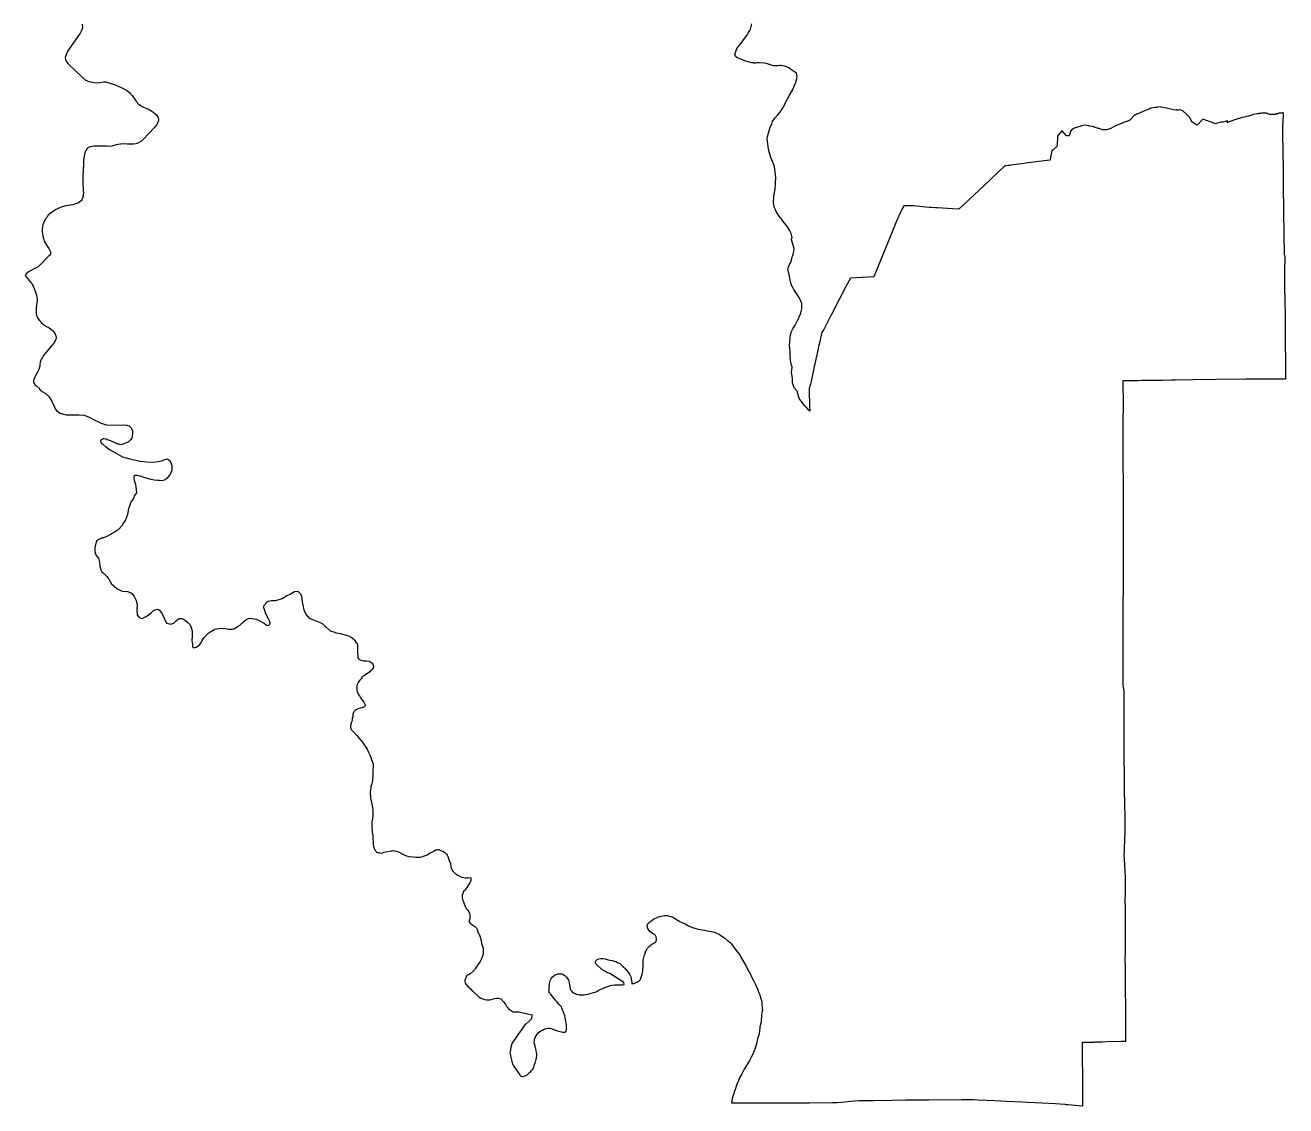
# Model space of a CAD drawing. Extents: x 6576311 to 6728256, y 2029764 to 2237541.
# Drawn here: x 6607004 to 6728256, y 2029764 to 2133653 of the extents above; entities that cross this region are included whole.
import ezdxf

# ---------------------------------------------------------------- set-up
doc = ezdxf.new("R2010")
doc.units = 21
doc.layers.add('COUNTY_BOUNDARY', color=40, linetype='Continuous')

msp = doc.modelspace()

# ---------------------------------------------------------------- linework, layer by layer
at = {"layer": 'COUNTY_BOUNDARY'}
msp.add_lwpolyline([(6612494, 2133761), (6612525, 2133439), (6612456, 2133194), (6612292, 2132875), (6611102, 2131182), (6610981, 2130913), (6610859, 2130551), (6610877, 2130343), (6610969, 2130128), (6611120, 2129929), (6611887, 2129236), (6612729, 2128419), (6612813, 2128369), (6612835, 2128373), (6613033, 2128264), (6613263, 2128222), (6613674, 2128154), (6613891, 2128127), (6614187, 2128159), (6614531, 2128209), (6614773, 2128221), (6615656, 2127911), (6616239, 2127668), (6616738, 2127404), (6616943, 2127248), (6616967, 2127242), (6617113, 2127081), (6617291, 2126881), (6617572, 2126492), (6617672, 2126362), (6617750, 2126281), (6617814, 2126152), (6617947, 2126026), (6617955, 2126026), (6617995, 2126026), (6618193, 2125881), (6618388, 2125788), (6618848, 2125573), (6619190, 2125399), (6619294, 2125312), (6619445, 2125190), (6619600, 2125062), (6619672, 2124981), (6619755, 2124859), (6619805, 2124754), (6619837, 2124631), (6619824, 2124497), (6619765, 2124328), (6619733, 2124223), (6619674, 2124095), (6619548, 2123932), (6619448, 2123821), (6618313, 2122635), (6618186, 2122519), (6618118, 2122460), (6617914, 2122338), (6617632, 2122250), (6617419, 2122214), (6617214, 2122208), (6616818, 2122224), (6616418, 2122235), (6616163, 2122223), (6615950, 2122193), (6615768, 2122164), (6615522, 2122082), (6615350, 2122035), (6615113, 2121999), (6614813, 2122010), (6614458, 2122021), (6613599, 2122025), (6613290, 2121972), (6613072, 2121885), (6612967, 2121785), (6612849, 2121622), (6612750, 2121400), (6612669, 2121068), (6612624, 2120654), (6612602, 2120165), (6612580, 2119809), (6612550, 2119075), (6612551, 2118568), (6612551, 2118288), (6612565, 2118014), (6612584, 2117741), (6612607, 2117531), (6612585, 2117373), (6612567, 2117222), (6612499, 2117024), (6612440, 2116855), (6612377, 2116767), (6612218, 2116627), (6612063, 2116551), (6611850, 2116469), (6611732, 2116439), (6611582, 2116398), (6611359, 2116363), (6611122, 2116316), (6610895, 2116281), (6610686, 2116234), (6610558, 2116192), (6610468, 2116163), (6610304, 2116105), (6610186, 2116023), (6609995, 2115941), (6609636, 2115701), (6609404, 2115544), (6609223, 2115375), (6609073, 2115182), (6608959, 2115030), (6608882, 2114890), (6608774, 2114657), (6608701, 2114447), (6608670, 2114284), (6608643, 2114074), (6608648, 2113783), (6608657, 2113596), (6608690, 2113375), (6608763, 2113136), (6608831, 2112892), (6608923, 2112734), (6609128, 2112420), (6609270, 2112176), (6609374, 2112007), (6609429, 2111867), (6609434, 2111791), (6609425, 2111651), (6609409, 2111611), (6609389, 2111558), (6609289, 2111476), (6609057, 2111249), (6608808, 2110974), (6608544, 2110700), (6608390, 2110542), (6608245, 2110431), (6607731, 2110157), (6607527, 2110046), (6607385, 2109970), (6607167, 2109829), (6607086, 2109736), (6607022, 2109654), (6607004, 2109590), (6607018, 2109549), (6607059, 2109480), (6607214, 2109305), (6607451, 2109032), (6607597, 2108845), (6607674, 2108735), (6607770, 2108572), (6607852, 2108350), (6607985, 2108001), (6608081, 2107698), (6608136, 2107518), (6608150, 2107279), (6608155, 2107127), (6608137, 2106964), (6608096, 2106731), (6608070, 2106498), (6608052, 2106329), (6608057, 2106107), (6608071, 2105909), (6608098, 2105764), (6608149, 2105583), (6608249, 2105426), (6608368, 2105263), (6608527, 2105059), (6608769, 2104868), (6609060, 2104694), (6609265, 2104577), (6609484, 2104444), (6609634, 2104310), (6609707, 2104229), (6609799, 2104095), (6609890, 2103949), (6609963, 2103775), (6609982, 2103623), (6609973, 2103542), (6609927, 2103402), (6609832, 2103168), (6609701, 2103017), (6609614, 2102894), (6609501, 2102783), (6609228, 2102480), (6609028, 2102235), (6608883, 2102048), (6608774, 2101884), (6608670, 2101715), (6608575, 2101569), (6608516, 2101453), (6608452, 2101266), (6608421, 2101074), (6608398, 2100870), (6608312, 2100567), (6608181, 2100298), (6608009, 2099954), (6607891, 2099739), (6607818, 2099587), (6607786, 2099476), (6607814, 2099348), (6607942, 2099121), (6608074, 2098976), (6608370, 2098725), (6608372, 2098648), (6608468, 2098542), (6608927, 2098278), (6609313, 2097912), (6609497, 2097610), (6609606, 2097431), (6609745, 2097076), (6609899, 2096776), (6610030, 2096570), (6610341, 2096358), (6610947, 2096207), (6611516, 2096191), (6611730, 2096185), (6612176, 2096210), (6612654, 2096158), (6612840, 2096090), (6613093, 2095997), (6613697, 2095671), (6614041, 2095518), (6614299, 2095404), (6614703, 2095274), (6614823, 2095236), (6615706, 2095209), (6616451, 2095236), (6616762, 2095197), (6616790, 2095193), (6616999, 2095130), (6617205, 2094932), (6617306, 2094728), (6617323, 2094693), (6617338, 2094396), (6617293, 2094175), (6617266, 2093971), (6617259, 2093960), (6617143, 2093777), (6616912, 2093574), (6616643, 2093469), (6616493, 2093410), (6616343, 2093352), (6616311, 2093340), (6616216, 2093321), (6616005, 2093358), (6615983, 2093365), (6615915, 2093388), (6615786, 2093444), (6615645, 2093514), (6615424, 2093601), (6615206, 2093697), (6615020, 2093768), (6614902, 2093804), (6614796, 2093841), (6614584, 2093891), (6614494, 2093891), (6614422, 2093853), (6614402, 2093837), (6614281, 2093753), (6614234, 2093720), (6614271, 2093574), (6614307, 2093487), (6614472, 2093383), (6614773, 2093115), (6615110, 2092854), (6615684, 2092532), (6616375, 2092166), (6617061, 2091966), (6617639, 2091826), (6617783, 2091803), (6618109, 2091744), (6618124, 2091741), (6618668, 2091668), (6619388, 2091639), (6620130, 2091781), (6620138, 2091784), (6620435, 2091915), (6620689, 2091968), (6620813, 2091870), (6620895, 2091812), (6620995, 2091619), (6621110, 2091305), (6621120, 2090863), (6620935, 2090459), (6620898, 2090378), (6620628, 2090058), (6620607, 2090034), (6620407, 2089911), (6620125, 2089845), (6620115, 2089848), (6619921, 2089882), (6619727, 2089882), (6619403, 2089915), (6619112, 2089966), (6618546, 2090153), (6618255, 2090239), (6618061, 2090289), (6617866, 2090340), (6617754, 2090357), (6617576, 2090374), (6617452, 2090274), (6617447, 2090271), (6617442, 2090248), (6617447, 2090103), (6617479, 2089916), (6617608, 2089485), (6617686, 2089002), (6617688, 2088972), (6617705, 2088705), (6617615, 2088571), (6617524, 2088436), (6617481, 2088346), (6617406, 2088186), (6617147, 2087730), (6617064, 2087521), (6616925, 2087171), (6616854, 2086611), (6616663, 2086115), (6616550, 2085934), (6616441, 2085794), (6616409, 2085733), (6616320, 2085566), (6616296, 2085520), (6615987, 2085176), (6615605, 2084913), (6615311, 2084749), (6615169, 2084669), (6615026, 2084589), (6614800, 2084462), (6614531, 2084376), (6614431, 2084366), (6614327, 2084307), (6614299, 2084298), (6614217, 2084265), (6614034, 2084192), (6613949, 2084158), (6613909, 2084095), (6613835, 2083982), (6613788, 2083804), (6613772, 2083743), (6613691, 2083399), (6613696, 2083259), (6613699, 2083176), (6613701, 2083124), (6613703, 2083072), (6613705, 2083014), (6613707, 2083007), (6613783, 2082723), (6613870, 2082625), (6614051, 2082420), (6614148, 2082025), (6614175, 2081641), (6614274, 2081291), (6614385, 2081109), (6614522, 2080973), (6614859, 2080637), (6615061, 2080384), (6615297, 2079941), (6615812, 2079486), (6616337, 2079256), (6616834, 2079215), (6616884, 2079211), (6617214, 2079040), (6617347, 2078883), (6617498, 2078727), (6617687, 2078335), (6617764, 2077936), (6617749, 2077511), (6617778, 2076963), (6617936, 2076746), (6618121, 2076638), (6618253, 2076620), (6618371, 2076662), (6618653, 2076814), (6619072, 2077112), (6619345, 2077375), (6619590, 2077469), (6619755, 2077507), (6619922, 2077412), (6620175, 2077065), (6620404, 2076577), (6620600, 2076166), (6620902, 2076089), (6621066, 2076056), (6621116, 2076086), (6621334, 2076191), (6621543, 2076425), (6621807, 2076624), (6622024, 2076610), (6622224, 2076537), (6622409, 2076434), (6622651, 2076237), (6622847, 2076035), (6622963, 2075757), (6623035, 2075566), (6623077, 2075286), (6623060, 2074879), (6623020, 2074529), (6623030, 2074471), (6623057, 2074325), (6623095, 2074110), (6623099, 2073882), (6623163, 2073831), (6623208, 2073795), (6623336, 2073842), (6623431, 2073836), (6623550, 2073924), (6623791, 2074129), (6623945, 2074322), (6624036, 2074520), (6624263, 2074824), (6624576, 2075156), (6624863, 2075361), (6625237, 2075583), (6625555, 2075652), (6625871, 2075677), (6626223, 2075655), (6626570, 2075603), (6626640, 2075602), (6626931, 2075600), (6627150, 2075659), (6627398, 2075814), (6627670, 2076011), (6627996, 2076285), (6628241, 2076484), (6628493, 2076628), (6628692, 2076634), (6628825, 2076628), (6629206, 2076564), (6629517, 2076414), (6630020, 2076122), (6630284, 2075936), (6630453, 2075966), (6630548, 2076059), (6630575, 2076158), (6630573, 2076169), (6630547, 2076310), (6630465, 2076444), (6630393, 2076588), (6630293, 2076808), (6630279, 2076837), (6630145, 2077070), (6630011, 2077488), (6629959, 2077648), (6629953, 2077667), (6629946, 2077687), (6629940, 2077707), (6629934, 2077726), (6630029, 2077937), (6630045, 2077954), (6630151, 2078060), (6630192, 2078156), (6630368, 2078279), (6630688, 2078331), (6631086, 2078351), (6631421, 2078425), (6631707, 2078539), (6631885, 2078646), (6632068, 2078758), (6632183, 2078825), (6632526, 2078968), (6632536, 2078974), (6632913, 2079209), (6633233, 2079237), (6633342, 2079123), (6633430, 2079033), (6633483, 2078978), (6633580, 2078757), (6633649, 2078209), (6633709, 2077909), (6633802, 2077440), (6633849, 2077344), (6634022, 2076992), (6634116, 2076881), (6634328, 2076632), (6634728, 2076485), (6635227, 2076302), (6635515, 2076152), (6635560, 2076128), (6635729, 2075977), (6635821, 2075889), (6635916, 2075797), (6636322, 2075425), (6636776, 2075285), (6636797, 2075280), (6637298, 2075172), (6637786, 2075057), (6638101, 2074947), (6638419, 2074798), (6638672, 2074558), (6638790, 2074343), (6638811, 2074319), (6638831, 2074296), (6638934, 2074177), (6638940, 2074171), (6638969, 2074137), (6638982, 2073645), (6638981, 2073455), (6638981, 2073208), (6639002, 2073104), (6639011, 2072908), (6639077, 2072732), (6639274, 2072614), (6639548, 2072539), (6639830, 2072545), (6640117, 2072500), (6640282, 2072398), (6640395, 2072329), (6640446, 2072224), (6640479, 2072118), (6640508, 2071970), (6640488, 2071924), (6640470, 2071860), (6640420, 2071760), (6640329, 2071649), (6640220, 2071550), (6640197, 2071538), (6640120, 2071468), (6639952, 2071345), (6639724, 2071193), (6639533, 2071070), (6639366, 2070930), (6639367, 2070876), (6639281, 2070793), (6639175, 2070680), (6639049, 2070532), (6638933, 2070262), (6638899, 2070059), (6638897, 2069857), (6638904, 2069754), (6638938, 2069558), (6639039, 2069346), (6639151, 2069188), (6639239, 2069001), (6639582, 2068553), (6639715, 2068307), (6639688, 2068216), (6639611, 2068128), (6639388, 2068035), (6639255, 2067990), (6639228, 2067982), (6639010, 2067923), (6638969, 2067911), (6638809, 2067841), (6638741, 2067776), (6638700, 2067747), (6638660, 2067694), (6638591, 2067578), (6638533, 2067374), (6638506, 2067222), (6638506, 2067140), (6638466, 2067024), (6638457, 2066989), (6638448, 2066878), (6638407, 2066721), (6638371, 2066586), (6638353, 2066517), (6638306, 2066321), (6638302, 2066311), (6638303, 2066118), (6638327, 2066043), (6638395, 2065900), (6638492, 2065801), (6638583, 2065707), (6638620, 2065680), (6638620, 2065673), (6638902, 2065361), (6639425, 2064752), (6639886, 2064054), (6640005, 2063813), (6640158, 2063499), (6640294, 2063144), (6640461, 2062615), (6640473, 2062448), (6640489, 2062335), (6640450, 2062072), (6640434, 2061576), (6640402, 2061044), (6640303, 2060654), (6640264, 2060485), (6640237, 2060370), (6640205, 2060119), (6640188, 2059980), (6640202, 2059353), (6640340, 2058794), (6640451, 2058222), (6640451, 2057885), (6640452, 2057808), (6640438, 2057639), (6640402, 2057353), (6640353, 2057056), (6640340, 2056776), (6640354, 2056456), (6640365, 2056319), (6640383, 2056077), (6640429, 2055756), (6640452, 2055471), (6640457, 2055406), (6640466, 2055156), (6640472, 2055010), (6640504, 2054654), (6640569, 2054532), (6640578, 2054509), (6640611, 2054444), (6640628, 2054411), (6640697, 2054276), (6640767, 2054202), (6640807, 2054159), (6640926, 2054101), (6641009, 2054097), (6641012, 2054097), (6641023, 2054089), (6641026, 2054096), (6641099, 2054090), (6641122, 2054087), (6641249, 2054067), (6641386, 2054085), (6641405, 2054099), (6641473, 2054150), (6641489, 2054152), (6641659, 2054174), (6641915, 2054221), (6642202, 2054280), (6642301, 2054286), (6642398, 2054292), (6642553, 2054281), (6642640, 2054252), (6642904, 2054166), (6643206, 2054027), (6643402, 2053911), (6643594, 2053813), (6643909, 2053732), (6644306, 2053692), (6644582, 2053671), (6644683, 2053669), (6644848, 2053665), (6645026, 2053677), (6645258, 2053742), (6645486, 2053824), (6645687, 2053895), (6645694, 2053900), (6645721, 2053922), (6645864, 2054035), (6646018, 2054107), (6646055, 2054123), (6646233, 2054211), (6646282, 2054238), (6646351, 2054276), (6646474, 2054364), (6646539, 2054377), (6646647, 2054399), (6646736, 2054404), (6646802, 2054408), (6646842, 2054376), (6646883, 2054344), (6646931, 2054306), (6647172, 2054233), (6647379, 2054125), (6647458, 2054025), (6647520, 2053947), (6647582, 2053868), (6647639, 2053796), (6647645, 2053774), (6647709, 2053540), (6647796, 2053357), (6647900, 2053064), (6647953, 2052734), (6648109, 2052349), (6648159, 2052300), (6648352, 2052111), (6648422, 2052065), (6648628, 2051929), (6648905, 2051764), (6649164, 2051719), (6649320, 2051692), (6649613, 2051693), (6649826, 2051723), (6649876, 2051642), (6649863, 2051432), (6649764, 2051187), (6649672, 2051036), (6649650, 2051000), (6649487, 2050749), (6649392, 2050608), (6649355, 2050531), (6649314, 2050496), (6649131, 2050338), (6649084, 2050167), (6649046, 2050026), (6649046, 2049961), (6649047, 2049787), (6649064, 2049604), (6649134, 2049458), (6649161, 2049369), (6649221, 2049165), (6649343, 2048853), (6649430, 2048744), (6649568, 2048579), (6649690, 2048428), (6649719, 2048348), (6649746, 2048266), (6649774, 2048138), (6649777, 2048046), (6649779, 2047975), (6649757, 2047753), (6649703, 2047543), (6649685, 2047544), (6649791, 2047334), (6649896, 2047242), (6649956, 2047189), (6650143, 2047079), (6650253, 2046998), (6650312, 2046952), (6650441, 2046810), (6650466, 2046717), (6650525, 2046500), (6650612, 2046335), (6650660, 2046257), (6650716, 2046171), (6650774, 2045980), (6650873, 2045658), (6650908, 2045364), (6651026, 2045009), (6651054, 2044924), (6651057, 2044346), (6650896, 2043877), (6650759, 2043620), (6650519, 2043290), (6650482, 2043235), (6650384, 2043089), (6650285, 2042942), (6650273, 2042924), (6650260, 2042905), (6650210, 2042829), (6650090, 2042701), (6649793, 2042452), (6649780, 2042439), (6649705, 2042373), (6649678, 2042366), (6649657, 2042360), (6649642, 2042355), (6649601, 2042344), (6649550, 2042324), (6649494, 2042298), (6649489, 2042293), (6649441, 2042249), (6649429, 2042228), (6649442, 2042227), (6649354, 2041976), (6649335, 2041910), (6649294, 2041825), (6649284, 2041773), (6649293, 2041739), (6649321, 2041554), (6649401, 2041455), (6649467, 2041378), (6649507, 2041343), (6649587, 2041248), (6649697, 2041136), (6649705, 2041128), (6649754, 2041080), (6649787, 2041047), (6649797, 2041037), (6649808, 2041026), (6649977, 2040848), (6649986, 2040831), (6650012, 2040821), (6650025, 2040816), (6650037, 2040812), (6650603, 2040263), (6650723, 2040165), (6650841, 2040095), (6651006, 2040033), (6651198, 2039980), (6651377, 2039953), (6651527, 2039948), (6651696, 2039949), (6651847, 2039985), (6652029, 2040032), (6652326, 2040104), (6652431, 2040116), (6652531, 2040106), (6652651, 2040077), (6652829, 2040014), (6652894, 2039901), (6653050, 2039738), (6653189, 2039527), (6653330, 2039266), (6653562, 2039005), (6653667, 2038972), (6653766, 2038883), (6653775, 2038879), (6653867, 2038831), (6653949, 2038803), (6654131, 2038797), (6654296, 2038786), (6654492, 2038781), (6654757, 2038735), (6655063, 2038667), (6655560, 2038546), (6655738, 2038523), (6655760, 2038518), (6655738, 2038393), (6655710, 2038216), (6655712, 2038185), (6655712, 2038173), (6655712, 2038138), (6655712, 2038127), (6655499, 2037929), (6655149, 2037612), (6655069, 2037536), (6654990, 2037440), (6654227, 2036351), (6653890, 2035863), (6653823, 2035744), (6653765, 2035600), (6653728, 2035434), (6653678, 2035153), (6653668, 2035078), (6653633, 2034855), (6653650, 2034773), (6653719, 2034436), (6653768, 2034174), (6653806, 2034016), (6653834, 2033922), (6653884, 2033810), (6653952, 2033672), (6654064, 2033482), (6654405, 2032969), (6654502, 2032825), (6654580, 2032724), (6654628, 2032679), (6654695, 2032625), (6654727, 2032609), (6654802, 2032587), (6654867, 2032588), (6654913, 2032594), (6655010, 2032621), (6655123, 2032661), (6655238, 2032721), (6655426, 2032871), (6655526, 2032960), (6655630, 2033059), (6655714, 2033159), (6655785, 2033242), (6655822, 2033298), (6655895, 2033437), (6655947, 2033564), (6656007, 2033743), (6656049, 2033885), (6656082, 2033973), (6656125, 2034094), (6656152, 2034212), (6656175, 2034367), (6656203, 2034597), (6656201, 2034761), (6656194, 2034860), (6656136, 2035106), (6656043, 2035490), (6655992, 2035715), (6655974, 2035827), (6655982, 2036014), (6656007, 2036180), (6656048, 2036325), (6656140, 2036486), (6656248, 2036658), (6656344, 2036765), (6656473, 2036873), (6656603, 2036964), (6656749, 2037045), (6656929, 2037142), (6657080, 2037207), (6657278, 2037225), (6657384, 2037228), (6657464, 2037222), (6657598, 2037183), (6658015, 2037036), (6658310, 2036933), (6658716, 2036854), (6658906, 2036843), (6658947, 2036848), (6658979, 2036867), (6659018, 2036908), (6659037, 2036938), (6659052, 2036970), (6659062, 2037059), (6659067, 2037241), (6659060, 2037570), (6659051, 2037697), (6659018, 2037909), (6658949, 2038222), (6658898, 2038413), (6658819, 2038659), (6658726, 2038915), (6658634, 2039156), (6658578, 2039267), (6658503, 2039375), (6658466, 2039416), (6658394, 2039475), (6658174, 2039710), (6658170, 2039715), (6658158, 2039729), (6658154, 2039734), (6658123, 2039773), (6658068, 2039842), (6658005, 2039922), (6657843, 2040126), (6657738, 2040257), (6657634, 2040389), (6657557, 2040486), (6657519, 2040534), (6657491, 2040589), (6657481, 2040599), (6657422, 2040655), (6657386, 2040689), (6657405, 2040892), (6657408, 2041100), (6657425, 2041392), (6657442, 2041522), (6657468, 2041656), (6657507, 2041775), (6657564, 2041905), (6657639, 2042046), (6657702, 2042130), (6657841, 2042259), (6657972, 2042355), (6658090, 2042401), (6658254, 2042443), (6658397, 2042457), (6658501, 2042457), (6658608, 2042435), (6658733, 2042390), (6658905, 2042285), (6659030, 2042167), (6659157, 2041999), (6659247, 2041848), (6659279, 2041777), (6659334, 2041579), (6659372, 2041374), (6659418, 2041030), (6659432, 2040970), (6659454, 2040925), (6659490, 2040870), (6659540, 2040806), (6659625, 2040727), (6659750, 2040631), (6659821, 2040595), (6659922, 2040554), (6660043, 2040507), (6660170, 2040464), (6660283, 2040440), (6660420, 2040429), (6660606, 2040429), (6660783, 2040444), (6660937, 2040467), (6661124, 2040502), (6661260, 2040532), (6661452, 2040583), (6661670, 2040648), (6661820, 2040701), (6661977, 2040765), (6662128, 2040839), (6662387, 2040963), (6662560, 2041046), (6662663, 2041099), (6662840, 2041173), (6663045, 2041242), (6663316, 2041321), (6663477, 2041353), (6663711, 2041381), (6663904, 2041387), (6664189, 2041383), (6664425, 2041400), (6664541, 2041412), (6664609, 2041426), (6664588, 2041608), (6664585, 2041606), (6664572, 2041617), (6663250, 2042473), (6663040, 2042556), (6662956, 2042587), (6662913, 2042604), (6662757, 2042696), (6662460, 2042882), (6661888, 2043410), (6661851, 2043462), (6661851, 2043526), (6661855, 2043602), (6661891, 2043696), (6661946, 2043766), (6661987, 2043807), (6662059, 2043848), (6662187, 2043889), (6662374, 2043919), (6662543, 2043920), (6662798, 2043892), (6663073, 2043811), (6663456, 2043743), (6663826, 2043640), (6663968, 2043541), (6664187, 2043448), (6664324, 2043326), (6664485, 2043165), (6664513, 2043137), (6664687, 2042993), (6664979, 2042652), (6665124, 2042405), (6665128, 2042398), (6665156, 2042367), (6665158, 2042362), (6665217, 2042231), (6665282, 2042087), (6665304, 2041904), (6665323, 2041806), (6665334, 2041754), (6665343, 2041684), (6665347, 2041660), (6665360, 2041503), (6665446, 2041509), (6665480, 2041512), (6665545, 2041525), (6665914, 2041678), (6666051, 2041774), (6666181, 2041898), (6666260, 2042139), (6666356, 2042409), (6666418, 2042722), (6666450, 2043240), (6666459, 2043750), (6666498, 2044013), (6666571, 2044272), (6666724, 2044681), (6666781, 2044781), (6666823, 2044846), (6666876, 2044911), (6666956, 2044998), (6667056, 2045095), (6667147, 2045175), (6667251, 2045257), (6667338, 2045319), (6667458, 2045400), (6667660, 2045517), (6667693, 2045581), (6667709, 2045633), (6667724, 2045715), (6667727, 2045804), (6667710, 2045942), (6667682, 2046043), (6667662, 2046087), (6667627, 2046148), (6667528, 2046237), (6667344, 2046338), (6667226, 2046410), (6667124, 2046495), (6666993, 2046657), (6666900, 2046810), (6666846, 2046952), (6666830, 2047033), (6666836, 2047106), (6666851, 2047163), (6666902, 2047249), (6667032, 2047387), (6667193, 2047525), (6667423, 2047694), (6667851, 2047901), (6667979, 2047949), (6668169, 2047998), (6668477, 2048046), (6668565, 2048054), (6668686, 2048059), (6668791, 2048047), (6668950, 2048007), (6669096, 2047967), (6669217, 2047923), (6669299, 2047883), (6669799, 2047566), (6669981, 2047482), (6670476, 2047255), (6670497, 2047245), (6670794, 2047066), (6671196, 2046916), (6671749, 2046744), (6672347, 2046653), (6672592, 2046599), (6672813, 2046550), (6673147, 2046483), (6673379, 2046436), (6673781, 2046245), (6673876, 2046182), (6674307, 2045892), (6674573, 2045614), (6674768, 2045484), (6674834, 2045440), (6674898, 2045353), (6675384, 2044696), (6675746, 2044267), (6675822, 2044130), (6676376, 2043116), (6676524, 2042849), (6676613, 2042678), (6676624, 2042655), (6676636, 2042632), (6676754, 2042407), (6676864, 2042168), (6677030, 2041866), (6677237, 2041412), (6677463, 2040924), (6677574, 2040639), (6677652, 2040430), (6677745, 2040133), (6677823, 2039900), (6677847, 2039731), (6677871, 2039510), (6677900, 2039172), (6677912, 2038942), (6677880, 2038870), (6677847, 2038687), (6677813, 2038503), (6677782, 2037823), (6677678, 2037358), (6677663, 2037291), (6677660, 2037252), (6677614, 2036667), (6677514, 2036400), (6677443, 2036207), (6677412, 2036063), (6677342, 2035730), (6677171, 2035178), (6677162, 2035148), (6677153, 2035118), (6677097, 2035009), (6677025, 2034793), (6676826, 2034431), (6676663, 2034133), (6676477, 2033794), (6676164, 2033291), (6675938, 2032824), (6675726, 2032445), (6675572, 2032094), (6675441, 2031797), (6675279, 2031335), (6675227, 2031155), (6675135, 2030840), (6675018, 2030449), (6674937, 2030046), (6674966, 2030047), (6675049, 2030048), (6675077, 2030049), (6675119, 2030049), (6675208, 2030051), (6675244, 2030047), (6675285, 2030042), (6675431, 2030037), (6675508, 2030038), (6676175, 2030042), (6676392, 2030043), (6676398, 2030043), (6676632, 2030042), (6677337, 2030041), (6677571, 2030040), (6677649, 2030042), (6677882, 2030046), (6677959, 2030048), (6678318, 2030048), (6679393, 2030050), (6679737, 2030051), (6679752, 2030051), (6679769, 2030050), (6679789, 2030050), (6679840, 2030051), (6679899, 2030058), (6679935, 2030063), (6680415, 2030063), (6681856, 2030063), (6682336, 2030063), (6682345, 2030063), (6682372, 2030063), (6682381, 2030063), (6682387, 2030063), (6682404, 2030063), (6682410, 2030063), (6682429, 2030063), (6682434, 2030063), (6684660, 2030073), (6684711, 2030073), (6685029, 2030074), (6685083, 2030081), (6685509, 2030119), (6686784, 2030233), (6687209, 2030272), (6687282, 2030272), (6687498, 2030275), (6687570, 2030276), (6687660, 2030276), (6687694, 2030277), (6688602, 2030287), (6690400, 2030309), (6691696, 2030323), (6692704, 2030335), (6692727, 2030335), (6692742, 2030336), (6692784, 2030336), (6692798, 2030337), (6692815, 2030337), (6692864, 2030336), (6692881, 2030336), (6692904, 2030336), (6693926, 2030341), (6697063, 2030357), (6698077, 2030363), (6698108, 2030361), (6698206, 2030356), (6698652, 2030335), (6700284, 2030256), (6700828, 2030230), (6701355, 2030204), (6702933, 2030128), (6703459, 2030103), (6703487, 2030102), (6706110, 2029976), (6707015, 2029914), (6707099, 2029898), (6707144, 2029901), (6707233, 2029903), (6707295, 2029897), (6708689, 2029768), (6708740, 2029764), (6708733, 2030946), (6708719, 2033046), (6708709, 2033904), (6708707, 2034038), (6708706, 2034129), (6708705, 2034272), (6708703, 2034454), (6708700, 2034698), (6708698, 2034839), (6708698, 2034927), (6708696, 2035185), (6708696, 2035272), (6708695, 2035391), (6708694, 2035747), (6708693, 2035866), (6708733, 2035869), (6708797, 2035873), (6708855, 2035874), (6708895, 2035874), (6708922, 2035875), (6708932, 2035875), (6709044, 2035879), (6709060, 2035880), (6709081, 2035881), (6709085, 2035881), (6709273, 2035884), (6709848, 2035895), (6709955, 2035897), (6710040, 2035899), (6710151, 2035904), (6710244, 2035908), (6710486, 2035915), (6710520, 2035916), (6710584, 2035917), (6710597, 2035918), (6711056, 2035930), (6712433, 2035968), (6712881, 2035981), (6712866, 2036104), (6712862, 2036494), (6712862, 2036715), (6712857, 2038920), (6712855, 2039635), (6712855, 2039656), (6712849, 2040501), (6712846, 2040793), (6712843, 2041262), (6712829, 2043037), (6712822, 2043883), (6712822, 2043906), (6712822, 2043910), (6712823, 2044417), (6712828, 2046018), (6712829, 2046552), (6712831, 2046883), (6712838, 2047876), (6712839, 2048145), (6712838, 2048207), (6712838, 2048211), (6712834, 2048423), (6712823, 2049072), (6712820, 2049237), (6712820, 2049289), (6712822, 2049509), (6712825, 2050170), (6712826, 2050375), (6712827, 2050390), (6712829, 2050416), (6712833, 2050492), (6712835, 2050518), (6712839, 2050592), (6712837, 2050750), (6712829, 2051447), (6712826, 2051680), (6712826, 2051715), (6712824, 2051822), (6712824, 2051858), (6712804, 2052259), (6712743, 2053462), (6712723, 2053863), (6712721, 2053884), (6712736, 2054269), (6712780, 2055484), (6712795, 2055889), (6712795, 2055993), (6712794, 2056393), (6712792, 2057906), (6712790, 2058412), (6712779, 2058977), (6712774, 2058983), (6712767, 2058986), (6712760, 2059236), (6712764, 2059247), (6712764, 2059296), (6712762, 2059344), (6712763, 2059356), (6712763, 2059396), (6712755, 2059423), (6712758, 2059843), (6712757, 2059880), (6712749, 2059937), (6712758, 2060004), (6712751, 2060053), (6712751, 2060242), (6712748, 2060422), (6712746, 2060452), (6712751, 2060463), (6712751, 2060514), (6712750, 2060563), (6712751, 2060616), (6712743, 2061059), (6712745, 2061116), (6712741, 2061149), (6712745, 2061214), (6712742, 2061649), (6712748, 2061664), (6712743, 2061735), (6712745, 2061802), (6712742, 2061820), (6712742, 2062265), (6712733, 2062350), (6712734, 2062362), (6712726, 2062396), (6712712, 2062436), (6712710, 2062448), (6712705, 2062500), (6712704, 2062861), (6712708, 2062872), (6712704, 2062962), (6712708, 2063025), (6712710, 2063454), (6712706, 2063706), (6712707, 2063833), (6712704, 2064044), (6712703, 2064053), (6712708, 2064065), (6712705, 2064158), (6712708, 2064217), (6712707, 2064621), (6712703, 2064706), (6712710, 2064757), (6712705, 2064821), (6712703, 2065119), (6712703, 2065154), (6712701, 2065161), (6712710, 2065177), (6712709, 2065235), (6712704, 2065263), (6712706, 2065305), (6712702, 2065358), (6712706, 2065477), (6712705, 2065530), (6712711, 2065796), (6712706, 2065811), (6712702, 2065862), (6712708, 2065878), (6712704, 2065932), (6712702, 2066331), (6712707, 2066390), (6712703, 2066400), (6712705, 2066462), (6712705, 2066698), (6712702, 2066884), (6712709, 2066925), (6712710, 2066966), (6712704, 2067030), (6712709, 2067041), (6712704, 2067105), (6712703, 2067181), (6712705, 2067463), (6712708, 2067520), (6712705, 2067538), (6712707, 2067601), (6712703, 2067694), (6712695, 2067701), (6712703, 2067709), (6712703, 2067799), (6712704, 2068049), (6712708, 2068116), (6712704, 2068140), (6712706, 2068163), (6712706, 2068175), (6712700, 2068203), (6712703, 2068411), (6712702, 2068600), (6712700, 2068690), (6712705, 2068715), (6712707, 2068782), (6712701, 2068810), (6712702, 2069222), (6712707, 2069289), (6712704, 2069312), (6712708, 2069374), (6712704, 2069386), (6712706, 2069668), (6712687, 2069809), (6712630, 2070234), (6712610, 2070375), (6712610, 2070398), (6712610, 2070936), (6712607, 2072618), (6712606, 2073179), (6712606, 2073513), (6712604, 2074515), (6712603, 2074849), (6712605, 2074959), (6712608, 2075291), (6712609, 2075402), (6712614, 2075985), (6712614, 2075999), (6712616, 2076461), (6712616, 2076486), (6712616, 2076511), (6712616, 2076551), (6712617, 2076590), (6712625, 2077733), (6712629, 2078316), (6712629, 2078324), (6712631, 2079284), (6712631, 2079695), (6712635, 2082188), (6712636, 2083156), (6712636, 2083165), (6712636, 2083190), (6712636, 2083199), (6712638, 2083622), (6712640, 2084340), (6712646, 2086385), (6712647, 2086687), (6712650, 2087765), (6712653, 2088847), (6712653, 2088907), (6712652, 2088913), (6712645, 2089568), (6712619, 2091551), (6712611, 2092213), (6712612, 2092413), (6712615, 2092886), (6712625, 2094907), (6712627, 2095508), (6712628, 2095581), (6712629, 2095869), (6712632, 2096735), (6712633, 2097024), (6712632, 2097517), (6712625, 2098997), (6712623, 2099491), (6712937, 2099494), (6712978, 2099495), (6714040, 2099509), (6714394, 2099513), (6714627, 2099515), (6715325, 2099521), (6715557, 2099524), (6715659, 2099524), (6715963, 2099528), (6716064, 2099529), (6716374, 2099533), (6717304, 2099550), (6717614, 2099556), (6717622, 2099556), (6719310, 2099578), (6721520, 2099608), (6724398, 2099646), (6726094, 2099670), (6726396, 2099668), (6726514, 2099668), (6727773, 2099667), (6728192, 2099667), (6728204, 2099698), (6728214, 2099691), (6728248, 2099672), (6728256, 2099668), (6728256, 2099681), (6728251, 2100482), (6728247, 2101114), (6728245, 2101511), (6728236, 2102925), (6728231, 2103716), (6728231, 2103740), (6728231, 2103799), (6728230, 2103976), (6728229, 2104035), (6728230, 2104066), (6728229, 2104162), (6728228, 2104195), (6728227, 2104358), (6728220, 2104848), (6728218, 2104998), (6728216, 2105135), (6728181, 2107820), (6728181, 2107826), (6728180, 2107842), (6728180, 2107847), (6728178, 2108129), (6728171, 2108973), (6728169, 2109241), (6728169, 2109255), (6728170, 2109458), (6728172, 2110067), (6728172, 2110270), (6728172, 2110282), (6728173, 2110320), (6728173, 2110333), (6728178, 2110582), (6728183, 2110888), (6728187, 2111332), (6728188, 2111423), (6728151, 2111561), (6728145, 2111572), (6728137, 2111584), (6728127, 2111600), (6728125, 2111626), (6728124, 2111642), (6728123, 2111669), (6728119, 2112026), (6728106, 2113177), (6728101, 2113561), (6728100, 2113579), (6728096, 2113633), (6728095, 2113651), (6728091, 2114101), (6728080, 2115213), (6728075, 2115453), (6728070, 2115686), (6728071, 2115881), (6728071, 2115887), (6728071, 2115904), (6728070, 2115964), (6728068, 2116147), (6728067, 2116208), (6728064, 2116539), (6728051, 2117532), (6728047, 2117846), (6728046, 2117863), (6728045, 2117949), (6728043, 2118206), (6728042, 2118244), (6728042, 2118292), (6728042, 2118304), (6728042, 2118342), (6728042, 2118354), (6728042, 2118492), (6728044, 2118908), (6728044, 2118963), (6728042, 2119047), (6728039, 2119054), (6728041, 2119154), (6728039, 2119475), (6728038, 2119582), (6728030, 2120014), (6728007, 2121310), (6727999, 2121701), (6727999, 2121742), (6727998, 2121748), (6727997, 2121819), (6727993, 2122055), (6727991, 2122135), (6727989, 2122268), (6727987, 2122428), (6727979, 2123309), (6727975, 2123590), (6727976, 2123603), (6727983, 2123713), (6727988, 2123836), (6728013, 2124532), (6728019, 2124705), (6728022, 2124764), (6728022, 2124829), (6728022, 2124914), (6728026, 2125022), (6728028, 2125087), (6727984, 2125246), (6727959, 2125239), (6727954, 2125238), (6727845, 2125212), (6727820, 2125205), (6727807, 2125203), (6727782, 2125197), (6727742, 2125192), (6727729, 2125193), (6727716, 2125196), (6727703, 2125197), (6727674, 2125195), (6727650, 2125194), (6727611, 2125190), (6727585, 2125185), (6727548, 2125173), (6727512, 2125156), (6727490, 2125142), (6727476, 2125144), (6727463, 2125144), (6727450, 2125142), (6727432, 2125122), (6727423, 2125114), (6727412, 2125114), (6727390, 2125130), (6727332, 2125122), (6727290, 2125097), (6727251, 2125079), (6727207, 2125063), (6727111, 2125062), (6726997, 2125054), (6726954, 2125062), (6726949, 2125063), (6726889, 2125061), (6726843, 2125057), (6726791, 2125068), (6726682, 2125084), (6726640, 2125087), (6726604, 2125101), (6726526, 2125139), (6726491, 2125157), (6726466, 2125165), (6726441, 2125170), (6726390, 2125182), (6726280, 2125184), (6726266, 2125186), (6726240, 2125185), (6726043, 2125189), (6725978, 2125188), (6725965, 2125190), (6725912, 2125189), (6725821, 2125178), (6725730, 2125163), (6725677, 2125158), (6725639, 2125148), (6725574, 2125136), (6725510, 2125121), (6725145, 2125062), (6725119, 2125056), (6725033, 2125027), (6725007, 2125020), (6724883, 2124979), (6724870, 2124976), (6724846, 2124967), (6724808, 2124956), (6724795, 2124953), (6724770, 2124945), (6724680, 2124925), (6724450, 2124871), (6724438, 2124865), (6724375, 2124848), (6724259, 2124824), (6724106, 2124787), (6724030, 2124766), (6723942, 2124739), (6723803, 2124699), (6723691, 2124673), (6723623, 2124657), (6723560, 2124636), (6723475, 2124600), (6723315, 2124541), (6723103, 2124468), (6723091, 2124463), (6723066, 2124455), (6722980, 2124420), (6722880, 2124387), (6722734, 2124326), (6722647, 2124297), (6722628, 2124292), (6722631, 2124318), (6722632, 2124328), (6722633, 2124344), (6722642, 2124436), (6722645, 2124473), (6722194, 2124329), (6722011, 2124329), (6721563, 2124189), (6721525, 2124177), (6720264, 2124619), (6719736, 2124056), (6719249, 2124342), (6719006, 2124827), (6718753, 2125059), (6718369, 2125410), (6718248, 2125459), (6718111, 2125503), (6717961, 2125492), (6717741, 2125483), (6717671, 2125480), (6717471, 2125524), (6716664, 2125699), (6716394, 2125758), (6716283, 2125782), (6716176, 2125806), (6715948, 2125772), (6715918, 2125768), (6715835, 2125756), (6715651, 2125728), (6715282, 2125673), (6715105, 2125597), (6714929, 2125521), (6714876, 2125499), (6714745, 2125442), (6714194, 2125206), (6713936, 2125096), (6713760, 2125020), (6713715, 2125001), (6713258, 2124511), (6713114, 2124462), (6712858, 2124377), (6712803, 2124354), (6712637, 2124287), (6712581, 2124265), (6711734, 2123922), (6711508, 2123776), (6711492, 2123769), (6711047, 2123585), (6710944, 2123589), (6710645, 2123601), (6710298, 2123709), (6710288, 2123713), (6710256, 2123722), (6710245, 2123726), (6710145, 2123757), (6709929, 2123826), (6709846, 2123852), (6709790, 2123870), (6709747, 2123883), (6709659, 2123900), (6709397, 2123952), (6709309, 2123969), (6709108, 2124009), (6708872, 2124055), (6708511, 2123939), (6708471, 2123926), (6708337, 2123883), (6708313, 2123875), (6708126, 2123814), (6708036, 2123785), (6707844, 2123724), (6707574, 2123511), (6707519, 2123339), (6707445, 2123105), (6707413, 2123006), (6707227, 2123003), (6707212, 2123003), (6707176, 2123003), (6706930, 2123277), (6706734, 2123495), (6706716, 2123515), (6706303, 2122972), (6706277, 2122010), (6705866, 2121674), (6705752, 2121580), (6705633, 2120952), (6705582, 2120687), (6705011, 2120612), (6703486, 2120411), (6702596, 2120295), (6701791, 2120191), (6701674, 2120175), (6701570, 2120161), (6701323, 2120126), (6701271, 2120119), (6701225, 2120113), (6701208, 2120100), (6701192, 2120084), (6701176, 2120069), (6699992, 2118957), (6699756, 2118735), (6696806, 2115967), (6696233, 2116002), (6694723, 2116094), (6694572, 2116102), (6694115, 2116130), (6693965, 2116139), (6693658, 2116169), (6692746, 2116257), (6692442, 2116287), (6692241, 2116290), (6691929, 2116297), (6691640, 2116284), (6691584, 2116281), (6691561, 2116307), (6691538, 2116293), (6691515, 2116283), (6691501, 2116279), (6691490, 2116255), (6691478, 2116231), (6691401, 2116070), (6691098, 2115442), (6691052, 2115346), (6691042, 2115325), (6690999, 2115232), (6690983, 2115192), (6690967, 2115153), (6690823, 2114803), (6690280, 2113483), (6690136, 2113133), (6690048, 2112917), (6688631, 2109473), (6686371, 2109346), (6685915, 2108462), (6684822, 2106345), (6684805, 2106312), (6684788, 2106280), (6684771, 2106247), (6684754, 2106214), (6684738, 2106182), (6684588, 2105890), (6684538, 2105793), (6684374, 2105475), (6683883, 2104523), (6683814, 2104389), (6683707, 2104216), (6683637, 2104103), (6683601, 2104045), (6683542, 2103696), (6683517, 2103556), (6683468, 2103356), (6683318, 2102759), (6683267, 2102561), (6683265, 2102549), (6683261, 2102506), (6683236, 2102399), (6683214, 2102305), (6683178, 2102079), (6683145, 2101947), (6683133, 2101904), (6683086, 2101696), (6682943, 2101072), (6682895, 2100865), (6682830, 2100497), (6682774, 2100185), (6682603, 2099405), (6682542, 2099132), (6682514, 2099047), (6682417, 2098739), (6682421, 2098561), (6682454, 2097035), (6682465, 2096548), (6682452, 2096565), (6682375, 2096644), (6682142, 2096884), (6682064, 2096965), (6682052, 2096977), (6682016, 2097014), (6682003, 2097028), (6681947, 2097084), (6681541, 2097640), (6681462, 2097761), (6681335, 2098245), (6681243, 2098468), (6680956, 2098781), (6680822, 2099272), (6680812, 2099722), (6680700, 2100278), (6680787, 2100817), (6680688, 2101070), (6680656, 2101213), (6680649, 2101262), (6680588, 2101627), (6680601, 2101784), (6680597, 2101794), (6680590, 2101991), (6680577, 2102260), (6680540, 2102612), (6680518, 2102818), (6680510, 2102841), (6680526, 2103004), (6680538, 2103131), (6680579, 2103568), (6680596, 2103756), (6680617, 2103842), (6680642, 2103945), (6680680, 2104099), (6680711, 2104188), (6680714, 2104192), (6680752, 2104263), (6680808, 2104398), (6680868, 2104518), (6680994, 2104716), (6681030, 2104782), (6681045, 2104809), (6681054, 2104825), (6681060, 2104836), (6681105, 2104917), (6681126, 2104954), (6681150, 2104997), (6681184, 2105063), (6681283, 2105261), (6681317, 2105328), (6681339, 2105375), (6681404, 2105516), (6681426, 2105564), (6681454, 2105628), (6681594, 2105971), (6681612, 2106015), (6681695, 2106383), (6681693, 2106896), (6681535, 2107285), (6681480, 2107420), (6681319, 2107652), (6681245, 2107761), (6681185, 2107860), (6680947, 2108249), (6680794, 2108500), (6680788, 2108511), (6680695, 2108739), (6680675, 2108788), (6680672, 2108800), (6680619, 2108996), (6680602, 2109061), (6680586, 2109119), (6680572, 2109209), (6680499, 2109656), (6680497, 2109662), (6680475, 2109737), (6680465, 2109771), (6680455, 2109804), (6680446, 2109836), (6680437, 2109867), (6680394, 2110023), (6680361, 2110140), (6680409, 2110439), (6680533, 2110647), (6680642, 2110830), (6680649, 2110857), (6680671, 2110941), (6680679, 2110968), (6680687, 2110999), (6680712, 2111094), (6680719, 2111125), (6680746, 2111224), (6680787, 2111381), (6680833, 2111518), (6680864, 2111615), (6680882, 2111680), (6680900, 2111746), (6680952, 2111934), (6680957, 2112181), (6680744, 2112916), (6680738, 2112934), (6680703, 2113081), (6680711, 2113149), (6680765, 2113223), (6680705, 2113487), (6680670, 2113636), (6680649, 2113684), (6680535, 2113935), (6680330, 2114266), (6680070, 2114584), (6679918, 2114793), (6679857, 2114877), (6679737, 2115034), (6679652, 2115141), (6679340, 2115543), (6679210, 2115825), (6679086, 2116096), (6678973, 2116572), (6679009, 2117222), (6679151, 2117896), (6679169, 2118330), (6679176, 2118513), (6679195, 2118978), (6679066, 2120067), (6678702, 2121033), (6678621, 2121259), (6678504, 2121721), (6678368, 2122750), (6678467, 2123180), (6678653, 2123858), (6678808, 2124136), (6678894, 2124400), (6679120, 2124723), (6679356, 2124994), (6679679, 2125389), (6680002, 2125902), (6680149, 2126237), (6680161, 2126257), (6680172, 2126276), (6680501, 2126860), (6680841, 2127482), (6680872, 2127558), (6681061, 2128011), (6681083, 2128084), (6681218, 2128544), (6681269, 2128717), (6681201, 2129038), (6681060, 2129131), (6680838, 2129278), (6680458, 2129547), (6680065, 2129723), (6679850, 2129754), (6679778, 2129764), (6679705, 2129775), (6679582, 2129793), (6679373, 2129742), (6679240, 2129748), (6679098, 2129746), (6678948, 2129744), (6678792, 2129811), (6678689, 2129855), (6678294, 2129963), (6678093, 2129995), (6677604, 2130027), (6677424, 2130022), (6677294, 2130019), (6677227, 2130017), (6677143, 2130019), (6677117, 2130020), (6677091, 2130021), (6676882, 2130028), (6676304, 2130212), (6676235, 2130240), (6675853, 2130396), (6675528, 2130516), (6675361, 2130627), (6675310, 2130662), (6675268, 2130835), (6675465, 2131421), (6675868, 2131928), (6676016, 2132139), (6676471, 2132760), (6676543, 2132876), (6676650, 2133048), (6676690, 2133135), (6676762, 2133287), (6676900, 2133780)], dxfattribs=at)

doc.saveas('drawing.dxf')
